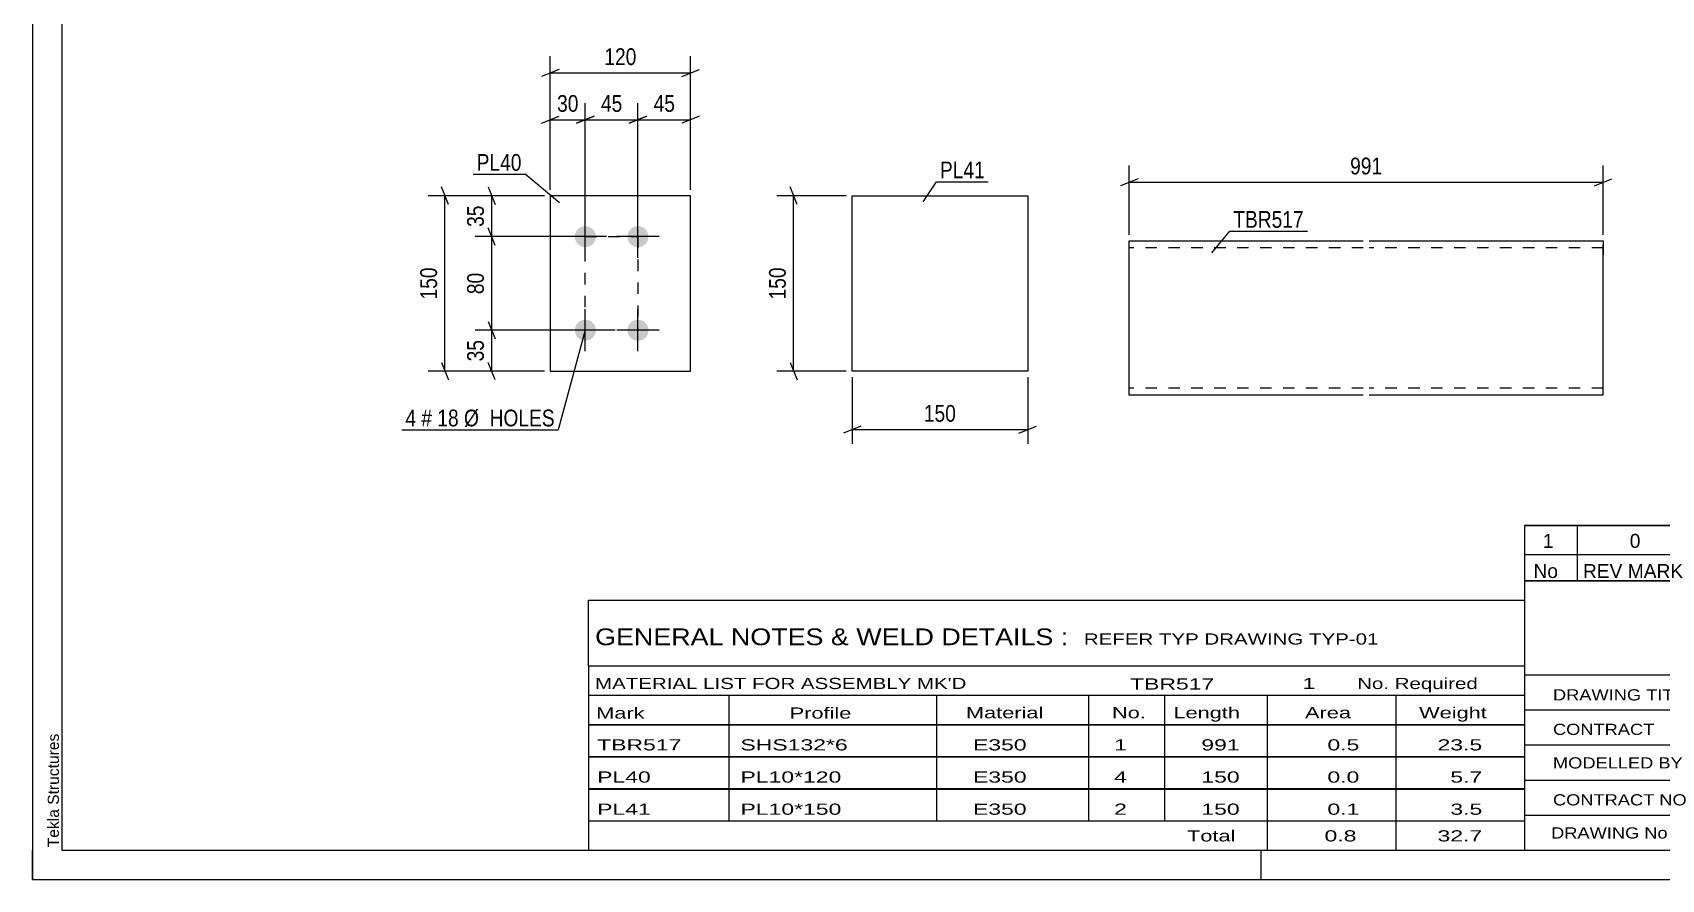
# Model space of a CAD drawing. Header units: millimetres. Extents: x 0 to 420, y 0 to 297.
# Drawn here: x 0 to 278.4, y 0 to 144.8 of the extents above; entities that cross this region are included whole.
import ezdxf

# ---------------------------------------------------------------- set-up
doc = ezdxf.new("R2010")
doc.units = ezdxf.units.MM
doc.linetypes.add('DXK_LINE_DOT2', pattern=[3.9198, 1.9599, -1.9599])
doc.styles.add('Arial', font='arial.ttf', dxfattribs={"height": 0.2})
doc.styles.add('Arial Narrow', font='ARIALN.TTF', dxfattribs={"height": 0.2})

# ---------------------------------------------------------------- blocks, each defined once
blk = doc.blocks.new('Unknown-581592282-1127')
at = {"color": 5, "linetype": 'Continuous'}
for p, q in [((0, 297), (0, 0)), ((5, 292), (5, 5)), ((0, 0), (0, 5)), ((5, 5), (415, 5)), ((210, 0), (210, 5)), ((0, 0), (420, 0))]:
    blk.add_line(p, q, dxfattribs=at)
at = {"color": 174, "linetype": 'Continuous', "style": 'Arial'}
blk.add_text('Tekla Structures', height=1.9102, rotation=90, dxfattribs=at).set_placement((4.5, 5.5))
blk = doc.blocks.new('Bolt-581592282-2103 - 2040')
at = {"linetype": 'Continuous'}
for points in [[(94.48, 108.12, -1), (94.48, 111.72, -1)], [(103.48, 108.12, -1), (103.48, 111.72, -1)], [(94.48, 92.12, -1), (94.48, 95.72, -1)], [(103.48, 92.12, -1), (103.48, 95.72, -1)]]:
    blk.add_hatch(color=1, dxfattribs=at).paths.add_polyline_path(points)
at = {"color": 1, "linetype": 'Continuous'}
for p, q in [((94.48, 106.32), (94.48, 113.52)), ((103.48, 106.32), (103.48, 113.52)), ((98.08, 109.92), (90.88, 109.92)), ((107.08, 109.92), (99.88, 109.92)), ((94.48, 90.32), (94.48, 97.52)), ((103.48, 90.32), (103.48, 97.52)), ((98.08, 93.92), (90.88, 93.92)), ((107.08, 93.92), (99.88, 93.92))]:
    blk.add_line(p, q, dxfattribs=at)
blk = doc.blocks.new('Part-581592282-2108 - 2040')
at = {"color": 2, "linetype": 'Continuous'}
for p, q in [((112.48, 116.92), (88.48, 116.92)), ((88.48, 116.92), (88.48, 86.92)), ((112.48, 86.92), (112.48, 116.92)), ((88.48, 86.92), (112.48, 86.92))]:
    blk.add_line(p, q, dxfattribs=at)
blk = doc.blocks.new('Part-581592282-2231 - 2225')
at = {"color": 2, "linetype": 'Continuous'}
for p, q in [((140.09, 116.92), (170.09, 116.92)), ((140.09, 86.92), (140.09, 116.92)), ((170.09, 116.92), (170.09, 86.92)), ((170.09, 86.92), (140.09, 86.92))]:
    blk.add_line(p, q, dxfattribs=at)
blk = doc.blocks.new('Part-581592282-2256 - 2248')
at = {"color": 2, "linetype": 'Continuous'}
for p, q in [((187.45, 83), (187.45, 109.22)), ((187.45, 109.22), (227.45, 109.22)), ((228.45, 109.22), (268.45, 109.22)), ((268.45, 109.22), (268.45, 109.04)), ((268.45, 109.04), (268.45, 106.82)), ((268.45, 82.82), (268.45, 106.82)), ((187.45, 82.82), (187.45, 83)), ((227.45, 82.82), (187.45, 82.82)), ((268.45, 82.82), (228.45, 82.82))]:
    blk.add_line(p, q, dxfattribs=at)
at = {"color": 7, "linetype": 'DXK_LINE_DOT2'}
for p, q in [((227.45, 108.02), (187.45, 108.02)), ((268.45, 108.02), (228.45, 108.02)), ((268.45, 106.82), (268.45, 108.52)), ((187.45, 84.02), (187.45, 84.11)), ((227.45, 84.02), (187.45, 84.02)), ((268.45, 84.02), (228.45, 84.02)), ((268.45, 84.02), (268.45, 84.11)), ((187.45, 82.82), (187.45, 82.82))]:
    blk.add_line(p, q, dxfattribs=at)
blk = doc.blocks.new('Rectangle-581592282-2210 - 2040')
at = {"color": 1, "linetype": 'DXK_LINE_DOT2'}
blk.add_lwpolyline([(94.48, 109.92), (103.48, 109.92), (103.48, 93.92), (94.48, 93.92), (94.48, 109.92)], close=True, dxfattribs=at)
blk = doc.blocks.new('StraightDimension-581592282-2133 - 2040')
at = {"color": 7, "linetype": 'Continuous'}
for p, q in [((94.48, 110.92), (94.48, 132.77)), ((103.48, 110.92), (103.48, 132.77)), ((92.98, 129.32), (95.98, 130.52)), ((94.48, 129.92), (103.48, 129.92)), ((104.98, 130.52), (101.98, 129.32))]:
    blk.add_line(p, q, dxfattribs=at)
at = {"color": 0}
blk.add_wipeout([(101.4, 130.67), (101.4, 134.87), (96.55, 134.87), (96.55, 130.67)], dxfattribs=at)
at = {"color": 3, "style": 'Arial Narrow'}
blk.add_text('45', height=2.863, dxfattribs=at).set_placement((97.15, 131.27))
blk = doc.blocks.new('StraightDimension-581592282-2165 - 2040')
at = {"color": 7, "linetype": 'Continuous'}
for p, q in [((77.88, 95.42), (79.08, 92.42)), ((93.48, 93.92), (75.63, 93.92)), ((78.48, 86.92), (78.48, 93.92)), ((87.48, 86.92), (75.63, 86.92)), ((79.08, 85.42), (77.88, 88.42))]:
    blk.add_line(p, q, dxfattribs=at)
at = {"color": 0}
blk.add_wipeout([(77.73, 92.85), (73.53, 92.85), (73.53, 87.99), (77.73, 87.99)], dxfattribs=at)
at = {"color": 3, "style": 'Arial Narrow'}
blk.add_text('35', height=2.863, rotation=90.0002, dxfattribs=at).set_placement((77.13, 88.59))
blk = doc.blocks.new('StraightDimension-581592282-2123 - 2040')
at = {"color": 7, "linetype": 'Continuous'}
for p, q in [((88.48, 117.92), (88.48, 132.77)), ((94.48, 110.92), (94.48, 132.77)), ((86.98, 129.32), (89.98, 130.52)), ((88.48, 129.92), (94.48, 129.92)), ((95.98, 130.52), (92.98, 129.32))]:
    blk.add_line(p, q, dxfattribs=at)
at = {"color": 0}
blk.add_wipeout([(93.9, 130.67), (93.9, 134.87), (89.05, 134.87), (89.05, 130.67)], dxfattribs=at)
at = {"color": 3, "style": 'Arial Narrow'}
blk.add_text('30', height=2.863, dxfattribs=at).set_placement((89.65, 131.27))
blk = doc.blocks.new('StraightDimension-581592282-2112 - 2040')
at = {"color": 7, "linetype": 'Continuous'}
for p, q in [((88.48, 117.92), (88.48, 140.77)), ((112.48, 117.92), (112.48, 140.77)), ((89.98, 138.52), (86.98, 137.32)), ((88.48, 137.92), (112.48, 137.92)), ((110.98, 137.32), (113.98, 138.52))]:
    blk.add_line(p, q, dxfattribs=at)
at = {"color": 0}
blk.add_wipeout([(103.82, 138.67), (103.82, 142.87), (97.13, 142.87), (97.13, 138.67)], dxfattribs=at)
at = {"color": 3, "style": 'Arial Narrow'}
blk.add_text('120', height=2.863, dxfattribs=at).set_placement((97.73, 139.27))
blk = doc.blocks.new('StraightDimension-581592282-2143 - 2040')
at = {"color": 7, "linetype": 'Continuous'}
for p, q in [((103.48, 110.92), (103.48, 132.77)), ((112.48, 117.92), (112.48, 132.77)), ((101.98, 129.32), (104.98, 130.52)), ((103.48, 129.92), (112.48, 129.92)), ((113.98, 130.52), (110.98, 129.32))]:
    blk.add_line(p, q, dxfattribs=at)
at = {"color": 0}
blk.add_wipeout([(110.4, 130.67), (110.4, 134.87), (105.55, 134.87), (105.55, 130.67)], dxfattribs=at)
at = {"color": 3, "style": 'Arial Narrow'}
blk.add_text('45', height=2.863, dxfattribs=at).set_placement((106.15, 131.27))
blk = doc.blocks.new('StraightDimension-581592282-2154 - 2040')
at = {"color": 7, "linetype": 'Continuous'}
for p, q in [((71.08, 115.42), (69.88, 118.42)), ((87.48, 116.92), (67.63, 116.92)), ((70.48, 86.92), (70.48, 116.92)), ((87.48, 86.92), (67.63, 86.92)), ((69.88, 88.42), (71.08, 85.42))]:
    blk.add_line(p, q, dxfattribs=at)
at = {"color": 0}
blk.add_wipeout([(69.73, 105.26), (65.53, 105.26), (65.53, 98.58), (69.73, 98.58)], dxfattribs=at)
at = {"color": 3, "style": 'Arial Narrow'}
blk.add_text('150', height=2.863, rotation=90.0002, dxfattribs=at).set_placement((69.13, 99.18))
blk = doc.blocks.new('StraightDimension-581592282-2181 - 2040')
at = {"color": 7, "linetype": 'Continuous'}
for p, q in [((79.08, 108.42), (77.88, 111.42)), ((93.48, 109.92), (75.63, 109.92)), ((78.48, 93.92), (78.48, 109.92)), ((77.88, 95.42), (79.08, 92.42)), ((93.48, 93.92), (75.63, 93.92))]:
    blk.add_line(p, q, dxfattribs=at)
at = {"color": 0}
blk.add_wipeout([(77.73, 104.35), (73.53, 104.35), (73.53, 99.49), (77.73, 99.49)], dxfattribs=at)
at = {"color": 3, "style": 'Arial Narrow'}
blk.add_text('80', height=2.863, rotation=90.0002, dxfattribs=at).set_placement((77.13, 100.09))
blk = doc.blocks.new('StraightDimension-581592282-2194 - 2040')
at = {"color": 7, "linetype": 'Continuous'}
for p, q in [((77.88, 118.42), (79.08, 115.42)), ((87.48, 116.92), (75.63, 116.92)), ((78.48, 109.92), (78.48, 116.92)), ((79.08, 108.42), (77.88, 111.42)), ((93.48, 109.92), (75.63, 109.92))]:
    blk.add_line(p, q, dxfattribs=at)
at = {"color": 0}
blk.add_wipeout([(77.73, 115.85), (73.53, 115.85), (73.53, 110.99), (77.73, 110.99)], dxfattribs=at)
at = {"color": 3, "style": 'Arial Narrow'}
blk.add_text('35', height=2.863, rotation=90.0002, dxfattribs=at).set_placement((77.13, 111.59))
blk = doc.blocks.new('StraightDimension-581592282-2233 - 2225')
at = {"color": 7, "linetype": 'Continuous'}
for p, q in [((130.69, 115.42), (129.49, 118.42)), ((139.09, 116.92), (127.24, 116.92)), ((130.09, 86.92), (130.09, 116.92)), ((139.09, 86.92), (127.24, 86.92)), ((129.49, 88.42), (130.69, 85.42))]:
    blk.add_line(p, q, dxfattribs=at)
at = {"color": 0}
blk.add_wipeout([(129.34, 105.26), (125.14, 105.26), (125.14, 98.58), (129.34, 98.58)], dxfattribs=at)
at = {"color": 3, "style": 'Arial Narrow'}
blk.add_text('150', height=2.863, rotation=90.0002, dxfattribs=at).set_placement((128.74, 99.18))
blk = doc.blocks.new('StraightDimension-581592282-2240 - 2225')
at = {"color": 7, "linetype": 'Continuous'}
for p, q in [((140.09, 85.92), (140.09, 74.52)), ((170.09, 85.92), (170.09, 74.52)), ((141.59, 77.52), (138.59, 76.32)), ((140.09, 76.92), (170.09, 76.92)), ((168.59, 76.32), (171.59, 77.52))]:
    blk.add_line(p, q, dxfattribs=at)
at = {"color": 0}
blk.add_wipeout([(158.43, 77.67), (158.43, 81.87), (151.74, 81.87), (151.74, 77.67)], dxfattribs=at)
at = {"color": 3, "style": 'Arial Narrow'}
blk.add_text('150', height=2.863, dxfattribs=at).set_placement((152.34, 78.27))
blk = doc.blocks.new('StraightDimension-581592282-2261 - 2248')
at = {"color": 7, "linetype": 'Continuous'}
for p, q in [((188.95, 119.82), (185.95, 118.62)), ((187.45, 110.22), (187.45, 122.07)), ((266.95, 118.62), (269.95, 119.82)), ((268.45, 110.22), (268.45, 122.07)), ((187.45, 119.22), (268.45, 119.22))]:
    blk.add_line(p, q, dxfattribs=at)
at = {"color": 0}
blk.add_wipeout([(231.29, 119.97), (231.29, 124.17), (224.6, 124.17), (224.6, 119.97)], dxfattribs=at)
at = {"color": 3, "style": 'Arial Narrow'}
blk.add_text('991', height=2.863, dxfattribs=at).set_placement((225.2, 120.57))
blk = doc.blocks.new('Unknown-581592282-2823')
at = {"color": 7, "linetype": 'Continuous'}
for p, q in [((255, 51.05), (255, 5)), ((255, 51.05), (415, 51.05)), ((415, 51), (415, 5)), ((255, 35), (415, 35)), ((295.14, 35), (295.14, 5)), ((255, 29), (415, 29)), ((397, 5.05), (397, 29.05)), ((255, 23), (415, 23)), ((339.14, 23), (339.14, 5)), ((255, 17), (415, 17)), ((255, 11), (397, 11)), ((255, 5), (415, 5))]:
    blk.add_line(p, q, dxfattribs=at)
at = {"color": 7, "style": 'Arial Narrow'}
for s, height, width, p in [('DRAWING TITLE', 1.9089, 1.425378, (259.88, 30.61)), ('TC-BRACE', 1.909, 1.425378, (296.81, 30.59)), ('CONTRACT', 1.909, 1.425378, (259.88, 24.71)), ('TERMINAL BUILDING', 1.9089, 1.425378, (297.06, 25.07)), ('MODELLED BY', 1.9089, 1.425378, (259.88, 18.98)), ('GSK', 1.909, 1.425378, (296.88, 19.04)), ('ISSUED', 1.909, 1.425378, (339.94, 18.64)), ('17.03.2026', 1.909, 1.425378, (356.69, 18.52)), ('CONTRACT NO', 1.9089, 1.425378, (259.88, 12.66)), ('AN-C-1376', 1.909, 1.425378, (297.23, 12.78)), ('SCALE', 1.909, 1.425378, (339.94, 12.65)), ('A1', 6.204, 1.25, (401.24, 7.2)), ('DRAWING No', 1.909, 1.425378, (259.56, 7)), ('[TBR.517]', 1.909, 1.425378, (297.46, 6.99)), ('1', 3.34, 1.5, (376.91, 5.68)), ('REVISION No.', 1.9089, 1.425378, (339.94, 5.77))]:
    blk.add_text(s, height=height, dxfattribs=dict(at, width=width)).set_placement(p)
at = {"color": 7, "linetype": 'Continuous', "style": 'Arial Narrow'}
for s, height, width, p in [('PH #', 2.1, 1.42538, (402.4, 24.55)), ('101', 2.1, 1.42538, (403.41, 18.55)), ('NTS', 1.909, 1.425378, (357, 13.05))]:
    blk.add_text(s, height=height, dxfattribs=dict(at, width=width)).set_placement(p)
blk = doc.blocks.new('Unknown-581592282-2824')
at = {"color": 7, "linetype": 'Continuous'}
for p, q in [((255, 60.55), (415, 60.55)), ((415, 60.55), (255, 60.55)), ((255, 60.55), (255, 55.55)), ((264, 60.55), (264, 55.55)), ((288, 60.55), (288, 55.55)), ((385, 60.55), (385, 55.55)), ((415, 60.55), (415, 55.55)), ((255, 55.55), (415, 55.55)), ((255, 55.55), (255, 51.05)), ((255, 55.55), (415, 55.55)), ((264, 55.55), (264, 51.05)), ((288, 55.55), (288, 51.05)), ((385, 55.55), (385, 51.05)), ((415, 55.55), (415, 51.05)), ((415, 51.05), (255, 51.05))]:
    blk.add_line(p, q, dxfattribs=at)
at = {"color": 7, "linetype": 'Continuous', "style": 'Arial Narrow'}
for s, height, width, p in [('1', 2.39, 1.196471, (258.16, 56.7)), ('0', 2.39, 1.196471, (273, 56.7)), ('ISSUED FOR CONSTRUCTION', 2.3861, 1.196471, (290, 56.7)), ('17.03.2026', 2.386, 1.196471, (391, 56.7)), ('No', 2.386, 1.2, (256.54, 51.55)), ('REV MARK', 2.386, 1.2, (265, 51.55)), ('REVISION DESCRIPTION', 2.3861, 1.2, (290, 51.55)), ('REV. DATE', 2.386, 1.2, (390.28, 51.55))]:
    blk.add_text(s, height=height, dxfattribs=dict(at, width=width)).set_placement(p)
blk = doc.blocks.new('Unknown-581592282-2825')
at = {"color": 7, "linetype": 'Continuous'}
for p, q in [((95, 47.75), (255, 47.75)), ((95, 36.5), (95, 47.75)), ((255, 47.75), (255, 36.5)), ((95, 36.5), (255, 36.5)), ((95, 36.5), (95, 31.5)), ((255, 36.5), (255, 31.5)), ((95, 31.5), (255, 31.5)), ((95, 31.5), (95, 26.5)), ((119, 31.5), (119, 26.5)), ((154.5, 31.5), (154.5, 26.5)), ((180.5, 31.5), (180.5, 26.5)), ((193.5, 31.5), (193.5, 26.5)), ((211, 31.5), (211, 26.5)), ((233, 31.5), (233, 26.5)), ((255, 31.5), (255, 26.5)), ((95, 26.5), (255, 26.5)), ((95, 26.45), (95, 21.05)), ((95, 26.45), (255, 26.45)), ((119, 26.5), (119, 21)), ((154.5, 26.5), (154.5, 21)), ((180.5, 26.5), (180.5, 21)), ((193.5, 26.5), (193.5, 21)), ((211, 26.5), (211, 21)), ((233, 26.5), (233, 21)), ((255, 26.45), (255, 21.05)), ((95, 21.05), (255, 21.05)), ((95, 20.95), (95, 15.55)), ((95, 20.95), (255, 20.95)), ((119, 21), (119, 15.5)), ((154.5, 21), (154.5, 15.5)), ((180.5, 21), (180.5, 15.5)), ((193.5, 21), (193.5, 15.5)), ((211, 21), (211, 15.5)), ((233, 21), (233, 15.5)), ((255, 20.95), (255, 15.55)), ((95, 15.55), (255, 15.55)), ((95, 15.45), (95, 10.05)), ((95, 15.45), (255, 15.45)), ((119, 15.5), (119, 10)), ((154.5, 15.5), (154.5, 10)), ((180.5, 15.5), (180.5, 10)), ((193.5, 15.5), (193.5, 10)), ((211, 15.5), (211, 10)), ((233, 15.5), (233, 10)), ((255, 15.45), (255, 10.05)), ((95, 10.05), (255, 10.05)), ((95, 10), (255, 10)), ((95, 10), (95, 5)), ((211, 10), (211, 5)), ((233, 10), (233, 5)), ((255, 10), (255, 5)), ((95, 5), (255, 5))]:
    blk.add_line(p, q, dxfattribs=at)
at = {"color": 7, "style": 'Arial Narrow'}
for s, height, width, p in [('GENERAL NOTES & WELD DETAILS :', 2.8633, 1.4, (96.15, 40.06)), ('REFER TYP DRAWING TYP-01', 1.9089, 1.6, (179.7, 40.16)), ("MATERIAL LIST FOR ASSEMBLY MK'D", 1.9089, 1.6, (96.15, 32.56)), ('TBR517', 1.909, 1.794707, (187.59, 32.47)), ('1', 1.91, 1.794707, (217.08, 32.56)), ('No. Required', 1.9089, 1.6, (226.41, 32.56)), ('Mark', 1.909, 1.7, (96.34, 27.5)), ('Profile', 1.909, 1.7, (129.41, 27.5)), ('Material', 1.909, 1.7, (159.54, 27.56)), ('No.', 1.909, 1.7, (184.5, 27.56)), ('Length', 1.909, 1.7, (195, 27.56)), ('Area', 1.909, 1.7, (217.5, 27.56)), ('Weight', 1.909, 1.7, (237, 27.56))]:
    blk.add_text(s, height=height, dxfattribs=dict(at, width=width)).set_placement(p)
at = {"color": 7, "linetype": 'Continuous', "style": 'Arial Narrow'}
for s, height, width, p in [('TBR517', 1.909, 1.794707, (96.5, 22.06)), ('SHS132*6', 1.909, 1.794707, (121, 22.06)), ('E350', 1.909, 1.794707, (160.74, 22.06)), ('1', 1.91, 1.794707, (184.86, 22.06)), ('991', 1.909, 1.794707, (199.77, 22.06)), ('0.5', 1.909, 1.794707, (221.32, 22.06)), ('23.5', 1.909, 1.794707, (240.14, 22.06)), ('PL40', 1.909, 1.794707, (96.5, 16.56)), ('PL10*120', 1.909, 1.794707, (121, 16.56)), ('E350', 1.909, 1.794707, (160.74, 16.56)), ('4', 1.91, 1.794707, (184.86, 16.56)), ('150', 1.909, 1.794707, (199.77, 16.56)), ('0.0', 1.909, 1.794707, (221.32, 16.56)), ('5.7', 1.909, 1.794707, (242.33, 16.56)), ('PL41', 1.909, 1.794707, (96.5, 11.06)), ('PL10*150', 1.909, 1.794707, (121, 11.06)), ('E350', 1.909, 1.794707, (160.74, 11.06)), ('2', 1.91, 1.794707, (184.86, 11.06)), ('150', 1.909, 1.794707, (199.77, 11.06)), ('0.1', 1.909, 1.794707, (221.32, 11.06)), ('3.5', 1.909, 1.794707, (242.33, 11.06)), ('Total', 1.909, 1.7, (197.33, 6.5)), ('0.8', 1.909, 1.794707, (220.83, 6.5)), ('32.7', 1.909, 1.794707, (240.14, 6.5))]:
    blk.add_text(s, height=height, dxfattribs=dict(at, width=width)).set_placement(p)
blk = doc.blocks.new('Mark-581592282-2099 - 2040')
at = {"color": 0}
blk.add_wipeout([(65.55, 77.48), (65.55, 80.48), (63.72, 80.48), (63.72, 77.48)], dxfattribs=at)
blk.add_wipeout([(65.55, 77.48), (65.55, 80.48), (63.72, 80.48), (63.72, 77.48)], dxfattribs=at)
blk.add_wipeout([(68.28, 77.48), (68.28, 80.48), (66.45, 80.48), (66.45, 77.48)], dxfattribs=at)
blk.add_wipeout([(68.28, 77.48), (68.28, 80.48), (66.45, 80.48), (66.45, 77.48)], dxfattribs=at)
at = {"color": 3, "style": 'Arial Narrow'}
blk.add_text('4', height=2.86, dxfattribs=at).set_placement((63.72, 77.48))
at = {"color": 0}
blk.add_wipeout([(72.84, 77.48), (72.84, 80.48), (69.18, 80.48), (69.18, 77.48)], dxfattribs=at)
blk.add_wipeout([(72.84, 77.48), (72.84, 80.48), (69.18, 80.48), (69.18, 77.48)], dxfattribs=at)
at = {"color": 3, "style": 'Arial Narrow'}
blk.add_text('#', height=2.86, dxfattribs=at).set_placement((66.45, 77.48))
at = {"color": 0}
blk.add_wipeout([(89.26, 77.48), (89.26, 80.48), (73.74, 80.48), (73.74, 77.48)], dxfattribs=at)
blk.add_wipeout([(89.26, 77.48), (89.26, 80.48), (73.74, 80.48), (73.74, 77.48)], dxfattribs=at)
at = {"color": 7, "linetype": 'Continuous'}
for p in [(94.48, 93.92), (63.12, 76.88)]:
    blk.add_line(p, (89.86, 76.88), dxfattribs=at)
at = {"color": 3, "style": 'Arial Narrow'}
for s, p in [('18', (69.18, 77.48)), ('Ø  HOLES', (73.74, 77.48))]:
    blk.add_text(s, height=2.863, dxfattribs=at).set_placement(p)
blk = doc.blocks.new('Mark-581592282-2104 - 2040')
at = {"color": 0}
blk.add_wipeout([(83.57, 121.18), (83.57, 124.18), (75.9, 124.18), (75.9, 121.18)], dxfattribs=at)
blk.add_wipeout([(83.57, 121.18), (83.57, 124.18), (75.9, 124.18), (75.9, 121.18)], dxfattribs=at)
at = {"color": 30, "linetype": 'Continuous'}
for p in [(75.3, 120.58), (90.06, 115.73)]:
    blk.add_line(p, (84.17, 120.58), dxfattribs=at)
at = {"color": 3, "style": 'Arial Narrow'}
blk.add_text('PL40', height=2.863, dxfattribs=at).set_placement((75.9, 121.18))
blk = doc.blocks.new('Mark-581592282-2227 - 2225')
at = {"color": 0}
blk.add_wipeout([(162.76, 119.9), (162.76, 122.9), (155.09, 122.9), (155.09, 119.9)], dxfattribs=at)
blk.add_wipeout([(162.76, 119.9), (162.76, 122.9), (155.09, 122.9), (155.09, 119.9)], dxfattribs=at)
at = {"color": 30, "linetype": 'Continuous'}
for p, q in [((152.25, 115.86), (154.49, 119.3)), ((154.49, 119.3), (163.36, 119.3))]:
    blk.add_line(p, q, dxfattribs=at)
at = {"color": 3, "style": 'Arial Narrow'}
blk.add_text('PL41', height=2.863, dxfattribs=at).set_placement((155.09, 119.9))
blk = doc.blocks.new('Mark-581592282-2252 - 2248')
at = {"color": 0}
blk.add_wipeout([(217.29, 111.44), (217.29, 114.44), (205.23, 114.44), (205.23, 111.44)], dxfattribs=at)
blk.add_wipeout([(217.29, 111.44), (217.29, 114.44), (205.23, 114.44), (205.23, 111.44)], dxfattribs=at)
at = {"color": 30, "linetype": 'Continuous'}
for p, q in [((201.55, 107.14), (204.63, 110.84)), ((204.63, 110.84), (217.89, 110.84))]:
    blk.add_line(p, q, dxfattribs=at)
at = {"color": 3, "style": 'Arial Narrow'}
blk.add_text('TBR517', height=2.863, dxfattribs=at).set_placement((205.23, 111.44))

msp = doc.modelspace()

# ---------------------------------------------------------------- block references
for name in ['Unknown-581592282-1127', 'Part-581592282-2108 - 2040', 'Part-581592282-2231 - 2225', 'Bolt-581592282-2103 - 2040', 'Rectangle-581592282-2210 - 2040', 'Part-581592282-2256 - 2248', 'Unknown-581592282-2824', 'Unknown-581592282-2823', 'Unknown-581592282-2825']:
    msp.add_blockref(name, (0, 0))

# ---------------------------------------------------------------- next in the draw order: block references
for name in ['StraightDimension-581592282-2133 - 2040', 'Mark-581592282-2227 - 2225', 'StraightDimension-581592282-2261 - 2248', 'StraightDimension-581592282-2233 - 2225', 'StraightDimension-581592282-2165 - 2040']:
    msp.add_blockref(name, (0, 0))

# ---------------------------------------------------------------- next in the draw order: block references
for name in ['StraightDimension-581592282-2123 - 2040', 'Mark-581592282-2252 - 2248', 'StraightDimension-581592282-2240 - 2225']:
    msp.add_blockref(name, (0, 0))

# ---------------------------------------------------------------- next in the draw order: block references
msp.add_blockref('StraightDimension-581592282-2112 - 2040', (0, 0))

# ---------------------------------------------------------------- next in the draw order: block references
for name in ['StraightDimension-581592282-2143 - 2040', 'StraightDimension-581592282-2154 - 2040']:
    msp.add_blockref(name, (0, 0))

# ---------------------------------------------------------------- next in the draw order: block references
msp.add_blockref('StraightDimension-581592282-2181 - 2040', (0, 0))

# ---------------------------------------------------------------- next in the draw order: block references
for name in ['StraightDimension-581592282-2194 - 2040', 'Mark-581592282-2099 - 2040']:
    msp.add_blockref(name, (0, 0))

# ---------------------------------------------------------------- next in the draw order: block references
msp.add_blockref('Mark-581592282-2104 - 2040', (0, 0))

doc.saveas('drawing.dxf')
